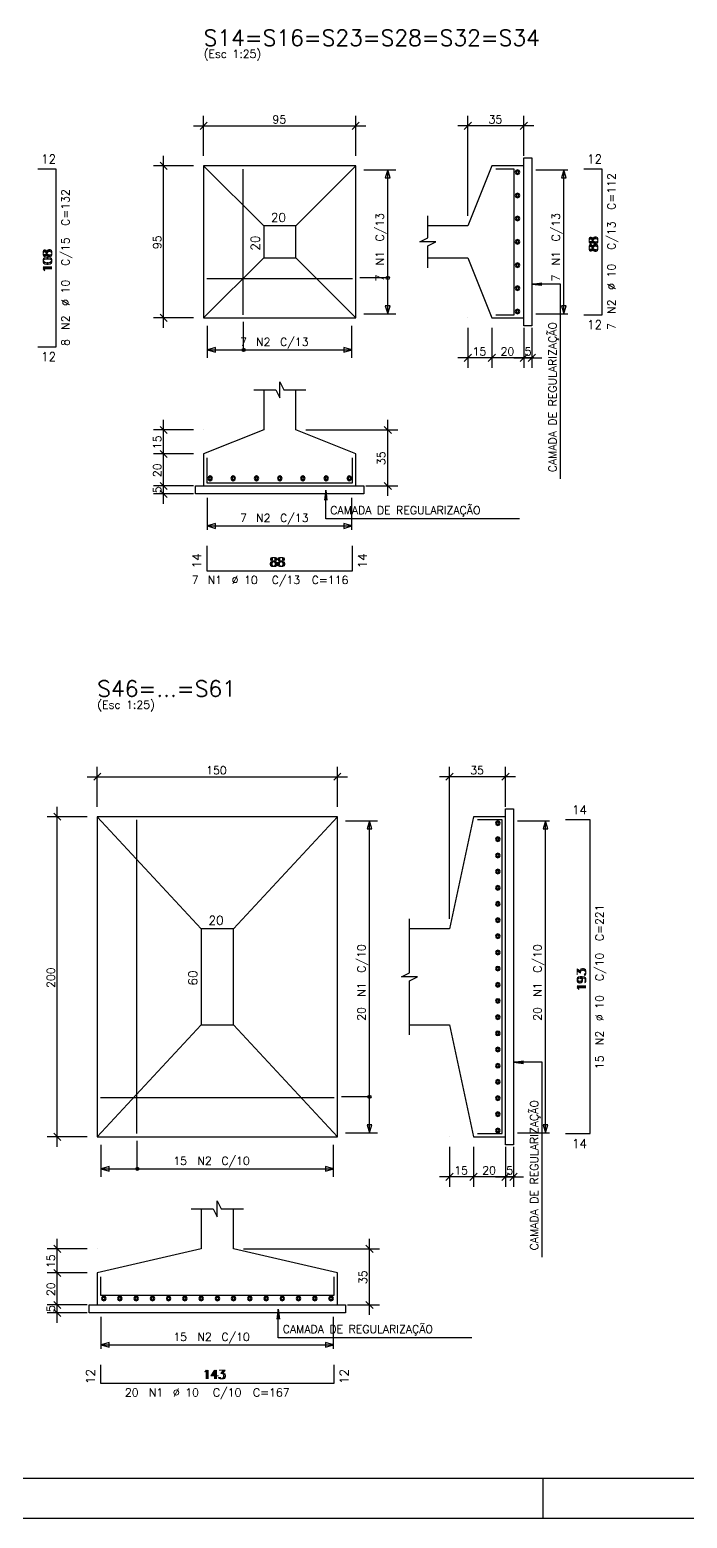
# Model space of a CAD drawing. Extents: x 797 to 1056, y -75 to 15.
# Drawn here: x 821.85 to 830.06, y -26.56 to -7.96 of the extents above; entities that cross this region are included whole.
import ezdxf

# ---------------------------------------------------------------- set-up
doc = ezdxf.new("R2010")
doc.units = 0
doc.header["$MEASUREMENT"] = 0
for name, color, linetype in [('06', 6, 'CONTINUOUS'), ('1', 2, 'CONTINUOUS'), ('2', 4, 'CONTINUOUS'), ('4', 1, 'CONTINUOUS'), ('5', 5, 'CONTINUOUS'), ('CERCADURA', 7, 'CONTINUOUS')]:
    doc.layers.add(name, color=color, linetype=linetype)
doc.styles.get("Standard").update_dxf_attribs({"font": 'ROMANS.SHX'})

msp = doc.modelspace()

# ---------------------------------------------------------------- linework, layer by layer
at = {"layer": '06'}
msp.add_line((797.81, -26.063), (855.51, -26.063), dxfattribs=at)
at = {"layer": '1', "linetype": 'Continuous'}
for points in [[(824.019, -11.564), (825.919, -11.564), (825.919, -9.664), (824.019, -9.664), (824.019, -11.564)], [(824.769, -10.414), (824.019, -9.664)], [(825.169, -10.414), (825.919, -9.664)], [(826.819, -10.814), (827.319, -10.814), (827.619, -11.564), (828.019, -11.564), (828.019, -9.664), (827.619, -9.664), (827.319, -10.414), (826.819, -10.414)], [(828.019, -11.664), (828.019, -9.564), (828.119, -9.564), (828.119, -11.664), (828.019, -11.664)], [(827.919, -9.723), (827.91, -9.744)], [(827.91, -9.744), (827.919, -9.764)], [(827.939, -9.714), (827.919, -9.723)], [(827.919, -9.764), (827.939, -9.773)], [(827.93, -9.728), (827.922, -9.748)], [(827.922, -9.739), (827.93, -9.759)], [(827.944, -9.726), (827.924, -9.735)], [(827.924, -9.753), (827.944, -9.761)], [(827.955, -9.735), (827.935, -9.726)], [(827.935, -9.761), (827.955, -9.753)], [(827.96, -9.723), (827.939, -9.714)], [(827.939, -9.773), (827.96, -9.764)], [(827.957, -9.748), (827.949, -9.728)], [(827.949, -9.759), (827.957, -9.739)], [(827.969, -9.744), (827.96, -9.723)], [(827.96, -9.764), (827.969, -9.744)], [(827.919, -10.013), (827.91, -10.034)], [(827.91, -10.034), (827.919, -10.054)], [(827.939, -10.004), (827.919, -10.013)], [(827.93, -10.018), (827.922, -10.038)], [(827.922, -10.029), (827.93, -10.049)], [(827.944, -10.016), (827.924, -10.025)], [(827.924, -10.043), (827.944, -10.051)], [(827.955, -10.025), (827.935, -10.016)], [(827.935, -10.051), (827.955, -10.043)], [(827.96, -10.013), (827.939, -10.004)], [(827.957, -10.038), (827.949, -10.018)], [(827.949, -10.049), (827.957, -10.029)], [(827.969, -10.034), (827.96, -10.013)], [(827.96, -10.054), (827.969, -10.034)], [(827.919, -10.054), (827.939, -10.063)], [(827.939, -10.063), (827.96, -10.054)], [(824.769, -10.814), (825.169, -10.814), (825.169, -10.414), (824.769, -10.414), (824.769, -10.814)], [(826.819, -10.939), (826.819, -10.664), (826.919, -10.614), (826.719, -10.614), (826.819, -10.564), (826.819, -10.289)], [(827.919, -10.303), (827.91, -10.324)], [(827.91, -10.324), (827.919, -10.344)], [(827.939, -10.294), (827.919, -10.303)], [(827.919, -10.344), (827.939, -10.353)], [(827.93, -10.308), (827.922, -10.328)], [(827.922, -10.319), (827.93, -10.339)], [(827.944, -10.306), (827.924, -10.315)], [(827.924, -10.333), (827.944, -10.341)], [(827.955, -10.315), (827.935, -10.306)], [(827.935, -10.341), (827.955, -10.333)], [(827.96, -10.303), (827.939, -10.294)], [(827.939, -10.353), (827.96, -10.344)], [(827.957, -10.328), (827.949, -10.308)], [(827.949, -10.339), (827.957, -10.319)], [(827.969, -10.324), (827.96, -10.303)], [(827.96, -10.344), (827.969, -10.324)], [(827.919, -10.593), (827.91, -10.614)], [(827.939, -10.584), (827.919, -10.593)], [(827.93, -10.598), (827.922, -10.618)], [(827.944, -10.596), (827.924, -10.605)], [(827.955, -10.605), (827.935, -10.596)], [(827.96, -10.593), (827.939, -10.584)], [(827.957, -10.618), (827.949, -10.598)], [(827.969, -10.614), (827.96, -10.593)], [(827.91, -10.614), (827.919, -10.634)], [(827.919, -10.634), (827.939, -10.643)], [(827.922, -10.609), (827.93, -10.629)], [(827.924, -10.623), (827.944, -10.631)], [(827.935, -10.631), (827.955, -10.623)], [(827.939, -10.643), (827.96, -10.634)], [(827.949, -10.629), (827.957, -10.609)], [(827.96, -10.634), (827.969, -10.614)], [(824.769, -10.814), (824.019, -11.564)], [(825.169, -10.814), (825.919, -11.564)], [(827.919, -10.883), (827.91, -10.904)], [(827.91, -10.904), (827.919, -10.924)], [(827.939, -10.874), (827.919, -10.883)], [(827.919, -10.924), (827.939, -10.933)], [(827.93, -10.888), (827.922, -10.908)], [(827.922, -10.899), (827.93, -10.919)], [(827.944, -10.886), (827.924, -10.895)], [(827.924, -10.913), (827.944, -10.921)], [(827.955, -10.895), (827.935, -10.886)], [(827.935, -10.921), (827.955, -10.913)], [(827.96, -10.883), (827.939, -10.874)], [(827.939, -10.933), (827.96, -10.924)], [(827.957, -10.908), (827.949, -10.888)], [(827.949, -10.919), (827.957, -10.899)], [(827.969, -10.904), (827.96, -10.883)], [(827.96, -10.924), (827.969, -10.904)], [(827.919, -11.173), (827.91, -11.194)], [(827.91, -11.194), (827.919, -11.214)], [(827.939, -11.164), (827.919, -11.173)], [(827.919, -11.214), (827.939, -11.223)], [(827.93, -11.178), (827.922, -11.198)], [(827.922, -11.189), (827.93, -11.209)], [(827.944, -11.176), (827.924, -11.185)], [(827.924, -11.203), (827.944, -11.211)], [(827.955, -11.185), (827.935, -11.176)], [(827.935, -11.211), (827.955, -11.203)], [(827.96, -11.173), (827.939, -11.164)], [(827.939, -11.223), (827.96, -11.214)], [(827.957, -11.198), (827.949, -11.178)], [(827.949, -11.209), (827.957, -11.189)], [(827.969, -11.194), (827.96, -11.173)], [(827.96, -11.214), (827.969, -11.194)], [(827.919, -11.463), (827.91, -11.484)], [(827.91, -11.484), (827.919, -11.504)], [(827.939, -11.454), (827.919, -11.463)], [(827.919, -11.504), (827.939, -11.513)], [(827.93, -11.468), (827.922, -11.488)], [(827.922, -11.479), (827.93, -11.499)], [(827.944, -11.466), (827.924, -11.475)], [(827.924, -11.493), (827.944, -11.501)], [(827.955, -11.475), (827.935, -11.466)], [(827.935, -11.501), (827.955, -11.493)], [(827.96, -11.463), (827.939, -11.454)], [(827.939, -11.513), (827.96, -11.504)], [(827.957, -11.488), (827.949, -11.468)], [(827.949, -11.499), (827.957, -11.479)], [(827.969, -11.484), (827.96, -11.463)], [(827.96, -11.504), (827.969, -11.484)], [(824.644, -12.464), (824.919, -12.464), (824.969, -12.564), (824.969, -12.364), (825.019, -12.464), (825.294, -12.464)], [(824.769, -12.464), (824.769, -12.964), (824.019, -13.264), (824.019, -13.664), (825.919, -13.664), (825.919, -13.264), (825.169, -12.964), (825.169, -12.464)], [(824.079, -13.548), (824.07, -13.569)], [(824.07, -13.569), (824.079, -13.589)], [(824.099, -13.539), (824.079, -13.548)], [(824.09, -13.553), (824.082, -13.573)], [(824.082, -13.564), (824.09, -13.584)], [(824.104, -13.551), (824.084, -13.56)], [(824.084, -13.578), (824.104, -13.586)], [(824.115, -13.56), (824.095, -13.551)], [(824.095, -13.586), (824.115, -13.578)], [(824.12, -13.548), (824.099, -13.539)], [(824.117, -13.573), (824.109, -13.553)], [(824.109, -13.584), (824.117, -13.564)], [(824.129, -13.569), (824.12, -13.548)], [(824.12, -13.589), (824.129, -13.569)], [(824.369, -13.548), (824.36, -13.569)], [(824.36, -13.569), (824.369, -13.589)], [(824.389, -13.539), (824.369, -13.548)], [(824.38, -13.553), (824.372, -13.573)], [(824.372, -13.564), (824.38, -13.584)], [(824.394, -13.551), (824.374, -13.56)], [(824.374, -13.578), (824.394, -13.586)], [(824.405, -13.56), (824.385, -13.551)], [(824.385, -13.586), (824.405, -13.578)], [(824.41, -13.548), (824.389, -13.539)], [(824.407, -13.573), (824.399, -13.553)], [(824.399, -13.584), (824.407, -13.564)], [(824.419, -13.569), (824.41, -13.548)], [(824.41, -13.589), (824.419, -13.569)], [(824.659, -13.548), (824.65, -13.569)], [(824.65, -13.569), (824.659, -13.589)], [(824.679, -13.539), (824.659, -13.548)], [(824.67, -13.553), (824.662, -13.573)], [(824.662, -13.564), (824.67, -13.584)], [(824.684, -13.551), (824.664, -13.56)], [(824.664, -13.578), (824.684, -13.586)], [(824.695, -13.56), (824.675, -13.551)], [(824.675, -13.586), (824.695, -13.578)], [(824.7, -13.548), (824.679, -13.539)], [(824.697, -13.573), (824.689, -13.553)], [(824.689, -13.584), (824.697, -13.564)], [(824.709, -13.569), (824.7, -13.548)], [(824.7, -13.589), (824.709, -13.569)], [(824.949, -13.548), (824.94, -13.569)], [(824.94, -13.569), (824.949, -13.589)], [(824.969, -13.539), (824.949, -13.548)], [(824.96, -13.553), (824.952, -13.573)], [(824.952, -13.564), (824.96, -13.584)], [(824.974, -13.551), (824.954, -13.56)], [(824.954, -13.578), (824.974, -13.586)], [(824.985, -13.56), (824.965, -13.551)], [(824.965, -13.586), (824.985, -13.578)], [(824.99, -13.548), (824.969, -13.539)], [(824.987, -13.573), (824.979, -13.553)], [(824.979, -13.584), (824.987, -13.564)], [(824.999, -13.569), (824.99, -13.548)], [(824.99, -13.589), (824.999, -13.569)], [(825.239, -13.548), (825.23, -13.569)], [(825.23, -13.569), (825.239, -13.589)], [(825.259, -13.539), (825.239, -13.548)], [(825.25, -13.553), (825.242, -13.573)], [(825.242, -13.564), (825.25, -13.584)], [(825.264, -13.551), (825.244, -13.56)], [(825.244, -13.578), (825.264, -13.586)], [(825.275, -13.56), (825.255, -13.551)], [(825.255, -13.586), (825.275, -13.578)], [(825.28, -13.548), (825.259, -13.539)], [(825.277, -13.573), (825.269, -13.553)], [(825.269, -13.584), (825.277, -13.564)], [(825.289, -13.569), (825.28, -13.548)], [(825.28, -13.589), (825.289, -13.569)], [(825.529, -13.548), (825.52, -13.569)], [(825.52, -13.569), (825.529, -13.589)], [(825.549, -13.539), (825.529, -13.548)], [(825.54, -13.553), (825.532, -13.573)], [(825.532, -13.564), (825.54, -13.584)], [(825.554, -13.551), (825.534, -13.56)], [(825.534, -13.578), (825.554, -13.586)], [(825.565, -13.56), (825.545, -13.551)], [(825.545, -13.586), (825.565, -13.578)], [(825.57, -13.548), (825.549, -13.539)], [(825.567, -13.573), (825.559, -13.553)], [(825.559, -13.584), (825.567, -13.564)], [(825.579, -13.569), (825.57, -13.548)], [(825.57, -13.589), (825.579, -13.569)], [(825.819, -13.548), (825.81, -13.569)], [(825.81, -13.569), (825.819, -13.589)], [(825.839, -13.539), (825.819, -13.548)], [(825.83, -13.553), (825.822, -13.573)], [(825.822, -13.564), (825.83, -13.584)], [(825.844, -13.551), (825.824, -13.56)], [(825.824, -13.578), (825.844, -13.586)], [(825.855, -13.56), (825.835, -13.551)], [(825.835, -13.586), (825.855, -13.578)], [(825.86, -13.548), (825.839, -13.539)], [(825.857, -13.573), (825.849, -13.553)], [(825.849, -13.584), (825.857, -13.564)], [(825.869, -13.569), (825.86, -13.548)], [(825.86, -13.589), (825.869, -13.569)], [(823.919, -13.664), (826.019, -13.664), (826.019, -13.764), (823.919, -13.764), (823.919, -13.664)], [(824.079, -13.589), (824.099, -13.598)], [(824.099, -13.598), (824.12, -13.589)], [(824.369, -13.589), (824.389, -13.598)], [(824.389, -13.598), (824.41, -13.589)], [(824.659, -13.589), (824.679, -13.598)], [(824.679, -13.598), (824.7, -13.589)], [(824.949, -13.589), (824.969, -13.598)], [(824.969, -13.598), (824.99, -13.589)], [(825.239, -13.589), (825.259, -13.598)], [(825.259, -13.598), (825.28, -13.589)], [(825.529, -13.589), (825.549, -13.598)], [(825.549, -13.598), (825.57, -13.589)], [(825.819, -13.589), (825.839, -13.598)], [(825.839, -13.598), (825.86, -13.589)], [(822.69, -21.797), (825.69, -21.797), (825.69, -17.797), (822.69, -17.797), (822.69, -21.797)], [(823.99, -19.197), (822.69, -17.797)], [(824.39, -19.197), (825.69, -17.797)], [(826.59, -20.397), (827.09, -20.397), (827.39, -21.797), (827.79, -21.797), (827.79, -17.797), (827.39, -17.797), (827.09, -19.197), (826.59, -19.197)], [(827.695, -17.848), (827.675, -17.856)], [(827.716, -17.856), (827.695, -17.848)], [(827.79, -21.897), (827.79, -17.697), (827.89, -17.697), (827.89, -21.897), (827.79, -21.897)], [(827.675, -17.856), (827.666, -17.877)], [(827.666, -17.877), (827.675, -17.897)], [(827.675, -17.897), (827.695, -17.906)], [(827.686, -17.861), (827.678, -17.882)], [(827.678, -17.872), (827.686, -17.893)], [(827.7, -17.859), (827.68, -17.868)], [(827.68, -17.886), (827.7, -17.894)], [(827.711, -17.868), (827.691, -17.859)], [(827.691, -17.894), (827.711, -17.886)], [(827.695, -17.906), (827.716, -17.897)], [(827.713, -17.882), (827.704, -17.861)], [(827.704, -17.893), (827.713, -17.872)], [(827.725, -17.877), (827.716, -17.856)], [(827.716, -17.897), (827.725, -17.877)], [(827.675, -18.058), (827.666, -18.079)], [(827.666, -18.079), (827.675, -18.099)], [(827.695, -18.05), (827.675, -18.058)], [(827.675, -18.099), (827.695, -18.108)], [(827.686, -18.063), (827.678, -18.084)], [(827.678, -18.074), (827.686, -18.095)], [(827.7, -18.061), (827.68, -18.07)], [(827.68, -18.088), (827.7, -18.096)], [(827.711, -18.07), (827.691, -18.061)], [(827.691, -18.096), (827.711, -18.088)], [(827.716, -18.058), (827.695, -18.05)], [(827.695, -18.108), (827.716, -18.099)], [(827.713, -18.084), (827.704, -18.063)], [(827.704, -18.095), (827.713, -18.074)], [(827.725, -18.079), (827.716, -18.058)], [(827.716, -18.099), (827.725, -18.079)], [(827.675, -18.26), (827.666, -18.281)], [(827.666, -18.281), (827.675, -18.302)], [(827.695, -18.252), (827.675, -18.26)], [(827.675, -18.302), (827.695, -18.31)], [(827.686, -18.265), (827.678, -18.286)], [(827.678, -18.276), (827.686, -18.297)], [(827.7, -18.263), (827.68, -18.272)], [(827.68, -18.29), (827.7, -18.299)], [(827.711, -18.272), (827.691, -18.263)], [(827.691, -18.299), (827.711, -18.29)], [(827.716, -18.26), (827.695, -18.252)], [(827.695, -18.31), (827.716, -18.302)], [(827.713, -18.286), (827.704, -18.265)], [(827.704, -18.297), (827.713, -18.276)], [(827.725, -18.281), (827.716, -18.26)], [(827.716, -18.302), (827.725, -18.281)], [(827.675, -18.462), (827.666, -18.483)], [(827.666, -18.483), (827.675, -18.504)], [(827.695, -18.454), (827.675, -18.462)], [(827.675, -18.504), (827.695, -18.512)], [(827.686, -18.467), (827.678, -18.488)], [(827.678, -18.478), (827.686, -18.499)], [(827.7, -18.465), (827.68, -18.474)], [(827.68, -18.492), (827.7, -18.501)], [(827.711, -18.474), (827.691, -18.465)], [(827.691, -18.501), (827.711, -18.492)], [(827.716, -18.462), (827.695, -18.454)], [(827.695, -18.512), (827.716, -18.504)], [(827.713, -18.488), (827.704, -18.467)], [(827.704, -18.499), (827.713, -18.478)], [(827.725, -18.483), (827.716, -18.462)], [(827.716, -18.504), (827.725, -18.483)], [(827.675, -18.665), (827.666, -18.685)], [(827.666, -18.685), (827.675, -18.706)], [(827.695, -18.656), (827.675, -18.665)], [(827.675, -18.706), (827.695, -18.714)], [(827.686, -18.669), (827.678, -18.69)], [(827.678, -18.68), (827.686, -18.701)], [(827.7, -18.668), (827.68, -18.676)], [(827.68, -18.694), (827.7, -18.703)], [(827.711, -18.676), (827.691, -18.668)], [(827.691, -18.703), (827.711, -18.694)], [(827.716, -18.665), (827.695, -18.656)], [(827.695, -18.714), (827.716, -18.706)], [(827.713, -18.69), (827.704, -18.669)], [(827.704, -18.701), (827.713, -18.68)], [(827.725, -18.685), (827.716, -18.665)], [(827.716, -18.706), (827.725, -18.685)], [(827.675, -18.867), (827.666, -18.887)], [(827.666, -18.887), (827.675, -18.908)], [(827.695, -18.858), (827.675, -18.867)], [(827.675, -18.908), (827.695, -18.916)], [(827.686, -18.871), (827.678, -18.892)], [(827.678, -18.882), (827.686, -18.903)], [(827.7, -18.87), (827.68, -18.878)], [(827.68, -18.896), (827.7, -18.905)], [(827.711, -18.878), (827.691, -18.87)], [(827.691, -18.905), (827.711, -18.896)], [(827.716, -18.867), (827.695, -18.858)], [(827.695, -18.916), (827.716, -18.908)], [(827.713, -18.892), (827.704, -18.871)], [(827.704, -18.903), (827.713, -18.882)], [(827.725, -18.887), (827.716, -18.867)], [(827.716, -18.908), (827.725, -18.887)], [(826.59, -20.522), (826.59, -19.847), (826.69, -19.797), (826.49, -19.797), (826.59, -19.747), (826.59, -19.072)], [(827.675, -19.069), (827.666, -19.089)], [(827.666, -19.089), (827.675, -19.11)], [(827.695, -19.06), (827.675, -19.069)], [(827.675, -19.11), (827.695, -19.119)], [(827.686, -19.074), (827.678, -19.094)], [(827.678, -19.085), (827.686, -19.105)], [(827.7, -19.072), (827.68, -19.08)], [(827.68, -19.098), (827.7, -19.107)], [(827.711, -19.08), (827.691, -19.072)], [(827.691, -19.107), (827.711, -19.098)], [(827.716, -19.069), (827.695, -19.06)], [(827.695, -19.119), (827.716, -19.11)], [(827.713, -19.094), (827.704, -19.074)], [(827.704, -19.105), (827.713, -19.085)], [(827.725, -19.089), (827.716, -19.069)], [(827.716, -19.11), (827.725, -19.089)], [(823.99, -20.397), (824.39, -20.397), (824.39, -19.197), (823.99, -19.197), (823.99, -20.397)], [(827.675, -19.271), (827.666, -19.291)], [(827.666, -19.291), (827.675, -19.312)], [(827.695, -19.262), (827.675, -19.271)], [(827.675, -19.312), (827.695, -19.321)], [(827.686, -19.276), (827.678, -19.296)], [(827.678, -19.287), (827.686, -19.307)], [(827.7, -19.274), (827.68, -19.282)], [(827.68, -19.301), (827.7, -19.309)], [(827.711, -19.282), (827.691, -19.274)], [(827.691, -19.309), (827.711, -19.301)], [(827.716, -19.271), (827.695, -19.262)], [(827.695, -19.321), (827.716, -19.312)], [(827.713, -19.296), (827.704, -19.276)], [(827.704, -19.307), (827.713, -19.287)], [(827.725, -19.291), (827.716, -19.271)], [(827.716, -19.312), (827.725, -19.291)], [(827.675, -19.473), (827.666, -19.494)], [(827.666, -19.494), (827.675, -19.514)], [(827.695, -19.464), (827.675, -19.473)], [(827.675, -19.514), (827.695, -19.523)], [(827.686, -19.478), (827.678, -19.498)], [(827.678, -19.489), (827.686, -19.509)], [(827.7, -19.476), (827.68, -19.484)], [(827.68, -19.503), (827.7, -19.511)], [(827.711, -19.484), (827.691, -19.476)], [(827.691, -19.511), (827.711, -19.503)], [(827.716, -19.473), (827.695, -19.464)], [(827.695, -19.523), (827.716, -19.514)], [(827.713, -19.498), (827.704, -19.478)], [(827.704, -19.509), (827.713, -19.489)], [(827.725, -19.494), (827.716, -19.473)], [(827.716, -19.514), (827.725, -19.494)], [(827.675, -19.675), (827.666, -19.696)], [(827.666, -19.696), (827.675, -19.716)], [(827.695, -19.667), (827.675, -19.675)], [(827.686, -19.68), (827.678, -19.7)], [(827.678, -19.691), (827.686, -19.712)], [(827.7, -19.678), (827.68, -19.687)], [(827.68, -19.705), (827.7, -19.713)], [(827.711, -19.687), (827.691, -19.678)], [(827.691, -19.713), (827.711, -19.705)], [(827.716, -19.675), (827.695, -19.667)], [(827.713, -19.7), (827.704, -19.68)], [(827.704, -19.712), (827.713, -19.691)], [(827.725, -19.696), (827.716, -19.675)], [(827.716, -19.716), (827.725, -19.696)], [(827.675, -19.877), (827.666, -19.898)], [(827.666, -19.898), (827.675, -19.918)], [(827.675, -19.716), (827.695, -19.725)], [(827.695, -19.869), (827.675, -19.877)], [(827.686, -19.882), (827.678, -19.903)], [(827.678, -19.893), (827.686, -19.914)], [(827.7, -19.88), (827.68, -19.889)], [(827.711, -19.889), (827.691, -19.88)], [(827.695, -19.725), (827.716, -19.716)], [(827.716, -19.877), (827.695, -19.869)], [(827.713, -19.903), (827.704, -19.882)], [(827.704, -19.914), (827.713, -19.893)], [(827.725, -19.898), (827.716, -19.877)], [(827.716, -19.918), (827.725, -19.898)], [(827.675, -20.079), (827.666, -20.1)], [(827.675, -19.918), (827.695, -19.927)], [(827.695, -20.071), (827.675, -20.079)], [(827.686, -20.084), (827.678, -20.105)], [(827.68, -19.907), (827.7, -19.915)], [(827.7, -20.082), (827.68, -20.091)], [(827.691, -19.915), (827.711, -19.907)], [(827.711, -20.091), (827.691, -20.082)], [(827.695, -19.927), (827.716, -19.918)], [(827.716, -20.079), (827.695, -20.071)], [(827.713, -20.105), (827.704, -20.084)], [(827.725, -20.1), (827.716, -20.079)], [(827.666, -20.1), (827.675, -20.12)], [(827.675, -20.12), (827.695, -20.129)], [(827.695, -20.273), (827.675, -20.281)], [(827.678, -20.095), (827.686, -20.116)], [(827.68, -20.109), (827.7, -20.117)], [(827.691, -20.117), (827.711, -20.109)], [(827.695, -20.129), (827.716, -20.12)], [(827.716, -20.281), (827.695, -20.273)], [(827.704, -20.116), (827.713, -20.095)], [(827.716, -20.12), (827.725, -20.1)], [(823.99, -20.397), (822.69, -21.797)], [(824.39, -20.397), (825.69, -21.797)], [(827.675, -20.281), (827.666, -20.302)], [(827.666, -20.302), (827.675, -20.323)], [(827.675, -20.323), (827.695, -20.331)], [(827.686, -20.286), (827.678, -20.307)], [(827.678, -20.297), (827.686, -20.318)], [(827.7, -20.284), (827.68, -20.293)], [(827.68, -20.311), (827.7, -20.32)], [(827.711, -20.293), (827.691, -20.284)], [(827.691, -20.32), (827.711, -20.311)], [(827.695, -20.331), (827.716, -20.323)], [(827.713, -20.307), (827.704, -20.286)], [(827.704, -20.318), (827.713, -20.297)], [(827.725, -20.302), (827.716, -20.281)], [(827.716, -20.323), (827.725, -20.302)], [(827.675, -20.483), (827.666, -20.504)], [(827.666, -20.504), (827.675, -20.525)], [(827.695, -20.475), (827.675, -20.483)], [(827.675, -20.525), (827.695, -20.533)], [(827.686, -20.488), (827.678, -20.509)], [(827.678, -20.499), (827.686, -20.52)], [(827.7, -20.486), (827.68, -20.495)], [(827.68, -20.513), (827.7, -20.522)], [(827.711, -20.495), (827.691, -20.486)], [(827.691, -20.522), (827.711, -20.513)], [(827.716, -20.483), (827.695, -20.475)], [(827.695, -20.533), (827.716, -20.525)], [(827.713, -20.509), (827.704, -20.488)], [(827.704, -20.52), (827.713, -20.499)], [(827.725, -20.504), (827.716, -20.483)], [(827.716, -20.525), (827.725, -20.504)], [(827.675, -20.686), (827.666, -20.706)], [(827.666, -20.706), (827.675, -20.727)], [(827.695, -20.677), (827.675, -20.686)], [(827.675, -20.727), (827.695, -20.735)], [(827.686, -20.69), (827.678, -20.711)], [(827.678, -20.701), (827.686, -20.722)], [(827.7, -20.689), (827.68, -20.697)], [(827.68, -20.715), (827.7, -20.724)], [(827.711, -20.697), (827.691, -20.689)], [(827.691, -20.724), (827.711, -20.715)], [(827.716, -20.686), (827.695, -20.677)], [(827.695, -20.735), (827.716, -20.727)], [(827.713, -20.711), (827.704, -20.69)], [(827.704, -20.722), (827.713, -20.701)], [(827.725, -20.706), (827.716, -20.686)], [(827.716, -20.727), (827.725, -20.706)], [(827.675, -20.888), (827.666, -20.908)], [(827.666, -20.908), (827.675, -20.929)], [(827.695, -20.879), (827.675, -20.888)], [(827.675, -20.929), (827.695, -20.937)], [(827.686, -20.892), (827.678, -20.913)], [(827.678, -20.904), (827.686, -20.924)], [(827.7, -20.891), (827.68, -20.899)], [(827.68, -20.917), (827.7, -20.926)], [(827.711, -20.899), (827.691, -20.891)], [(827.691, -20.926), (827.711, -20.917)], [(827.716, -20.888), (827.695, -20.879)], [(827.695, -20.937), (827.716, -20.929)], [(827.713, -20.913), (827.704, -20.892)], [(827.704, -20.924), (827.713, -20.904)], [(827.725, -20.908), (827.716, -20.888)], [(827.716, -20.929), (827.725, -20.908)], [(827.675, -21.09), (827.666, -21.11)], [(827.666, -21.11), (827.675, -21.131)], [(827.695, -21.081), (827.675, -21.09)], [(827.675, -21.131), (827.695, -21.14)], [(827.686, -21.095), (827.678, -21.115)], [(827.678, -21.106), (827.686, -21.126)], [(827.7, -21.093), (827.68, -21.101)], [(827.68, -21.119), (827.7, -21.128)], [(827.711, -21.101), (827.691, -21.093)], [(827.691, -21.128), (827.711, -21.119)], [(827.716, -21.09), (827.695, -21.081)], [(827.695, -21.14), (827.716, -21.131)], [(827.713, -21.115), (827.704, -21.095)], [(827.704, -21.126), (827.713, -21.106)], [(827.725, -21.11), (827.716, -21.09)], [(827.716, -21.131), (827.725, -21.11)], [(827.675, -21.292), (827.666, -21.313)], [(827.666, -21.313), (827.675, -21.333)], [(827.695, -21.283), (827.675, -21.292)], [(827.675, -21.333), (827.695, -21.342)], [(827.686, -21.297), (827.678, -21.317)], [(827.678, -21.308), (827.686, -21.328)], [(827.7, -21.295), (827.68, -21.303)], [(827.68, -21.322), (827.7, -21.33)], [(827.711, -21.303), (827.691, -21.295)], [(827.691, -21.33), (827.711, -21.322)], [(827.716, -21.292), (827.695, -21.283)], [(827.695, -21.342), (827.716, -21.333)], [(827.713, -21.317), (827.704, -21.297)], [(827.704, -21.328), (827.713, -21.308)], [(827.725, -21.313), (827.716, -21.292)], [(827.716, -21.333), (827.725, -21.313)], [(827.675, -21.494), (827.666, -21.515)], [(827.666, -21.515), (827.675, -21.535)], [(827.695, -21.485), (827.675, -21.494)], [(827.675, -21.535), (827.695, -21.544)], [(827.686, -21.499), (827.678, -21.519)], [(827.678, -21.51), (827.686, -21.53)], [(827.7, -21.497), (827.68, -21.506)], [(827.68, -21.524), (827.7, -21.532)], [(827.711, -21.506), (827.691, -21.497)], [(827.691, -21.532), (827.711, -21.524)], [(827.716, -21.494), (827.695, -21.485)], [(827.695, -21.544), (827.716, -21.535)], [(827.713, -21.519), (827.704, -21.499)], [(827.704, -21.53), (827.713, -21.51)], [(827.725, -21.515), (827.716, -21.494)], [(827.716, -21.535), (827.725, -21.515)], [(827.675, -21.696), (827.666, -21.717)], [(827.666, -21.717), (827.675, -21.737)], [(827.695, -21.688), (827.675, -21.696)], [(827.675, -21.737), (827.695, -21.746)], [(827.686, -21.701), (827.678, -21.722)], [(827.678, -21.712), (827.686, -21.733)], [(827.7, -21.699), (827.68, -21.708)], [(827.68, -21.726), (827.7, -21.734)], [(827.711, -21.708), (827.691, -21.699)], [(827.691, -21.734), (827.711, -21.726)], [(827.716, -21.696), (827.695, -21.688)], [(827.695, -21.746), (827.716, -21.737)], [(827.713, -21.722), (827.704, -21.701)], [(827.704, -21.733), (827.713, -21.712)], [(827.725, -21.717), (827.716, -21.696)], [(827.716, -21.737), (827.725, -21.717)], [(823.865, -22.697), (824.14, -22.697), (824.19, -22.797), (824.19, -22.597), (824.24, -22.697), (824.515, -22.697)], [(823.99, -22.697), (823.99, -23.197), (822.69, -23.497), (822.69, -23.897), (825.69, -23.897), (825.69, -23.497), (824.39, -23.197), (824.39, -22.697)], [(822.75, -23.796), (822.741, -23.817)], [(822.77, -23.788), (822.75, -23.796)], [(822.761, -23.801), (822.753, -23.822)], [(822.775, -23.799), (822.755, -23.808)], [(822.786, -23.808), (822.766, -23.799)], [(822.791, -23.796), (822.77, -23.788)], [(822.788, -23.822), (822.779, -23.801)], [(822.8, -23.817), (822.791, -23.796)], [(822.953, -23.796), (822.944, -23.817)], [(822.973, -23.788), (822.953, -23.796)], [(822.964, -23.801), (822.956, -23.822)], [(822.978, -23.799), (822.957, -23.808)], [(822.989, -23.808), (822.968, -23.799)], [(822.994, -23.796), (822.973, -23.788)], [(822.991, -23.822), (822.982, -23.801)], [(823.002, -23.817), (822.994, -23.796)], [(823.155, -23.796), (823.147, -23.817)], [(823.176, -23.788), (823.155, -23.796)], [(823.167, -23.801), (823.158, -23.822)], [(823.181, -23.799), (823.16, -23.808)], [(823.192, -23.808), (823.171, -23.799)], [(823.197, -23.796), (823.176, -23.788)], [(823.194, -23.822), (823.185, -23.801)], [(823.205, -23.817), (823.197, -23.796)], [(823.358, -23.796), (823.35, -23.817)], [(823.379, -23.788), (823.358, -23.796)], [(823.37, -23.801), (823.361, -23.822)], [(823.384, -23.799), (823.363, -23.808)], [(823.395, -23.808), (823.374, -23.799)], [(823.4, -23.796), (823.379, -23.788)], [(823.397, -23.822), (823.388, -23.801)], [(823.408, -23.817), (823.4, -23.796)], [(823.561, -23.796), (823.553, -23.817)], [(823.582, -23.788), (823.561, -23.796)], [(823.573, -23.801), (823.564, -23.822)], [(823.587, -23.799), (823.566, -23.808)], [(823.598, -23.808), (823.577, -23.799)], [(823.602, -23.796), (823.582, -23.788)], [(823.599, -23.822), (823.591, -23.801)], [(823.611, -23.817), (823.602, -23.796)], [(823.764, -23.796), (823.756, -23.817)], [(823.785, -23.788), (823.764, -23.796)], [(823.776, -23.801), (823.767, -23.822)], [(823.789, -23.799), (823.769, -23.808)], [(823.801, -23.808), (823.78, -23.799)], [(823.805, -23.796), (823.785, -23.788)], [(823.802, -23.822), (823.794, -23.801)], [(823.814, -23.817), (823.805, -23.796)], [(823.967, -23.796), (823.958, -23.817)], [(823.988, -23.788), (823.967, -23.796)], [(823.978, -23.801), (823.97, -23.822)], [(823.992, -23.799), (823.972, -23.808)], [(824.003, -23.808), (823.983, -23.799)], [(824.008, -23.796), (823.988, -23.788)], [(824.005, -23.822), (823.997, -23.801)], [(824.017, -23.817), (824.008, -23.796)], [(824.17, -23.796), (824.161, -23.817)], [(824.19, -23.788), (824.17, -23.796)], [(824.181, -23.801), (824.173, -23.822)], [(824.195, -23.799), (824.175, -23.808)], [(824.206, -23.808), (824.186, -23.799)], [(824.211, -23.796), (824.19, -23.788)], [(824.208, -23.822), (824.199, -23.801)], [(824.22, -23.817), (824.211, -23.796)], [(824.373, -23.796), (824.364, -23.817)], [(824.393, -23.788), (824.373, -23.796)], [(824.384, -23.801), (824.376, -23.822)], [(824.398, -23.799), (824.377, -23.808)], [(824.409, -23.808), (824.388, -23.799)], [(824.414, -23.796), (824.393, -23.788)], [(824.411, -23.822), (824.402, -23.801)], [(824.422, -23.817), (824.414, -23.796)], [(824.575, -23.796), (824.567, -23.817)], [(824.596, -23.788), (824.575, -23.796)], [(824.587, -23.801), (824.578, -23.822)], [(824.601, -23.799), (824.58, -23.808)], [(824.612, -23.808), (824.591, -23.799)], [(824.617, -23.796), (824.596, -23.788)], [(824.614, -23.822), (824.605, -23.801)], [(824.625, -23.817), (824.617, -23.796)], [(824.778, -23.796), (824.77, -23.817)], [(824.799, -23.788), (824.778, -23.796)], [(824.79, -23.801), (824.781, -23.822)], [(824.804, -23.799), (824.783, -23.808)], [(824.815, -23.808), (824.794, -23.799)], [(824.82, -23.796), (824.799, -23.788)], [(824.817, -23.822), (824.808, -23.801)], [(824.828, -23.817), (824.82, -23.796)], [(824.981, -23.796), (824.973, -23.817)], [(825.002, -23.788), (824.981, -23.796)], [(824.993, -23.801), (824.984, -23.822)], [(825.007, -23.799), (824.986, -23.808)], [(825.018, -23.808), (824.997, -23.799)], [(825.022, -23.796), (825.002, -23.788)], [(825.019, -23.822), (825.011, -23.801)], [(825.031, -23.817), (825.022, -23.796)], [(825.184, -23.796), (825.176, -23.817)], [(825.205, -23.788), (825.184, -23.796)], [(825.196, -23.801), (825.187, -23.822)], [(825.209, -23.799), (825.189, -23.808)], [(825.221, -23.808), (825.2, -23.799)], [(825.225, -23.796), (825.205, -23.788)], [(825.222, -23.822), (825.214, -23.801)], [(825.234, -23.817), (825.225, -23.796)], [(825.387, -23.796), (825.378, -23.817)], [(825.408, -23.788), (825.387, -23.796)], [(825.398, -23.801), (825.39, -23.822)], [(825.412, -23.799), (825.392, -23.808)], [(825.423, -23.808), (825.403, -23.799)], [(825.428, -23.796), (825.408, -23.788)], [(825.425, -23.822), (825.417, -23.801)], [(825.437, -23.817), (825.428, -23.796)], [(825.59, -23.796), (825.581, -23.817)], [(825.61, -23.788), (825.59, -23.796)], [(825.601, -23.801), (825.593, -23.822)], [(825.615, -23.799), (825.595, -23.808)], [(825.626, -23.808), (825.606, -23.799)], [(825.631, -23.796), (825.61, -23.788)], [(825.628, -23.822), (825.619, -23.801)], [(825.64, -23.817), (825.631, -23.796)], [(822.59, -23.897), (825.79, -23.897), (825.79, -23.997), (822.59, -23.997), (822.59, -23.897)], [(822.741, -23.817), (822.75, -23.837)], [(822.75, -23.837), (822.77, -23.846)], [(822.753, -23.812), (822.761, -23.833)], [(822.755, -23.826), (822.775, -23.834)], [(822.766, -23.834), (822.786, -23.826)], [(822.77, -23.846), (822.791, -23.837)], [(822.779, -23.833), (822.788, -23.812)], [(822.791, -23.837), (822.8, -23.817)], [(822.944, -23.817), (822.953, -23.837)], [(822.953, -23.837), (822.973, -23.846)], [(822.956, -23.812), (822.964, -23.833)], [(822.957, -23.826), (822.978, -23.834)], [(822.968, -23.834), (822.989, -23.826)], [(822.973, -23.846), (822.994, -23.837)], [(822.982, -23.833), (822.991, -23.812)], [(822.994, -23.837), (823.002, -23.817)], [(823.147, -23.817), (823.155, -23.837)], [(823.155, -23.837), (823.176, -23.846)], [(823.158, -23.812), (823.167, -23.833)], [(823.16, -23.826), (823.181, -23.834)], [(823.171, -23.834), (823.192, -23.826)], [(823.176, -23.846), (823.197, -23.837)], [(823.185, -23.833), (823.194, -23.812)], [(823.197, -23.837), (823.205, -23.817)], [(823.35, -23.817), (823.358, -23.837)], [(823.358, -23.837), (823.379, -23.846)], [(823.361, -23.812), (823.37, -23.833)], [(823.363, -23.826), (823.384, -23.834)], [(823.374, -23.834), (823.395, -23.826)], [(823.379, -23.846), (823.4, -23.837)], [(823.388, -23.833), (823.397, -23.812)], [(823.4, -23.837), (823.408, -23.817)], [(823.553, -23.817), (823.561, -23.837)], [(823.561, -23.837), (823.582, -23.846)], [(823.564, -23.812), (823.573, -23.833)], [(823.566, -23.826), (823.587, -23.834)], [(823.577, -23.834), (823.598, -23.826)], [(823.582, -23.846), (823.602, -23.837)], [(823.591, -23.833), (823.599, -23.812)], [(823.602, -23.837), (823.611, -23.817)], [(823.756, -23.817), (823.764, -23.837)], [(823.764, -23.837), (823.785, -23.846)], [(823.767, -23.812), (823.776, -23.833)], [(823.769, -23.826), (823.789, -23.834)], [(823.78, -23.834), (823.801, -23.826)], [(823.785, -23.846), (823.805, -23.837)], [(823.794, -23.833), (823.802, -23.812)], [(823.805, -23.837), (823.814, -23.817)], [(823.958, -23.817), (823.967, -23.837)], [(823.967, -23.837), (823.988, -23.846)], [(823.97, -23.812), (823.978, -23.833)], [(823.972, -23.826), (823.992, -23.834)], [(823.983, -23.834), (824.003, -23.826)], [(823.988, -23.846), (824.008, -23.837)], [(823.997, -23.833), (824.005, -23.812)], [(824.008, -23.837), (824.017, -23.817)], [(824.161, -23.817), (824.17, -23.837)], [(824.17, -23.837), (824.19, -23.846)], [(824.173, -23.812), (824.181, -23.833)], [(824.175, -23.826), (824.195, -23.834)], [(824.186, -23.834), (824.206, -23.826)], [(824.19, -23.846), (824.211, -23.837)], [(824.199, -23.833), (824.208, -23.812)], [(824.211, -23.837), (824.22, -23.817)], [(824.364, -23.817), (824.373, -23.837)], [(824.373, -23.837), (824.393, -23.846)], [(824.376, -23.812), (824.384, -23.833)], [(824.377, -23.826), (824.398, -23.834)], [(824.388, -23.834), (824.409, -23.826)], [(824.393, -23.846), (824.414, -23.837)], [(824.402, -23.833), (824.411, -23.812)], [(824.414, -23.837), (824.422, -23.817)], [(824.567, -23.817), (824.575, -23.837)], [(824.575, -23.837), (824.596, -23.846)], [(824.578, -23.812), (824.587, -23.833)], [(824.58, -23.826), (824.601, -23.834)], [(824.591, -23.834), (824.612, -23.826)], [(824.596, -23.846), (824.617, -23.837)], [(824.605, -23.833), (824.614, -23.812)], [(824.617, -23.837), (824.625, -23.817)], [(824.77, -23.817), (824.778, -23.837)], [(824.778, -23.837), (824.799, -23.846)], [(824.781, -23.812), (824.79, -23.833)], [(824.783, -23.826), (824.804, -23.834)], [(824.794, -23.834), (824.815, -23.826)], [(824.799, -23.846), (824.82, -23.837)], [(824.808, -23.833), (824.817, -23.812)], [(824.82, -23.837), (824.828, -23.817)], [(824.973, -23.817), (824.981, -23.837)], [(824.981, -23.837), (825.002, -23.846)], [(824.984, -23.812), (824.993, -23.833)], [(824.986, -23.826), (825.007, -23.834)], [(824.997, -23.834), (825.018, -23.826)], [(825.002, -23.846), (825.022, -23.837)], [(825.011, -23.833), (825.019, -23.812)], [(825.022, -23.837), (825.031, -23.817)], [(825.176, -23.817), (825.184, -23.837)], [(825.184, -23.837), (825.205, -23.846)], [(825.187, -23.812), (825.196, -23.833)], [(825.189, -23.826), (825.209, -23.834)], [(825.2, -23.834), (825.221, -23.826)], [(825.205, -23.846), (825.225, -23.837)], [(825.214, -23.833), (825.222, -23.812)], [(825.225, -23.837), (825.234, -23.817)], [(825.378, -23.817), (825.387, -23.837)], [(825.387, -23.837), (825.408, -23.846)], [(825.39, -23.812), (825.398, -23.833)], [(825.392, -23.826), (825.412, -23.834)], [(825.403, -23.834), (825.423, -23.826)], [(825.408, -23.846), (825.428, -23.837)], [(825.417, -23.833), (825.425, -23.812)], [(825.428, -23.837), (825.437, -23.817)], [(825.581, -23.817), (825.59, -23.837)], [(825.59, -23.837), (825.61, -23.846)], [(825.593, -23.812), (825.601, -23.833)], [(825.595, -23.826), (825.615, -23.834)], [(825.606, -23.834), (825.626, -23.826)], [(825.61, -23.846), (825.631, -23.837)], [(825.619, -23.833), (825.628, -23.812)], [(825.631, -23.837), (825.64, -23.817)]]:
    msp.add_lwpolyline(points, dxfattribs=at)
at = {"layer": '2', "linetype": 'Continuous'}
for p, q in [((824.019, -9.539), (824.019, -9.039)), ((825.919, -9.539), (825.919, -9.039)), ((827.319, -10.289), (827.319, -9.039)), ((828.019, -9.539), (828.019, -9.039)), ((823.894, -9.164), (826.044, -9.164)), ((823.975, -9.208), (824.064, -9.119)), ((825.875, -9.208), (825.964, -9.119)), ((828.144, -9.164), (827.194, -9.164)), ((827.364, -9.119), (827.275, -9.208)), ((828.064, -9.119), (827.975, -9.208)), ((823.894, -9.664), (823.394, -9.664)), ((823.564, -9.708), (823.475, -9.619)), ((823.519, -11.689), (823.519, -9.539)), ((824.019, -9.664), (824.019, -9.664)), ((824.019, -9.664), (824.019, -9.664)), ((825.919, -9.664), (825.919, -9.664)), ((828.019, -9.664), (828.019, -9.664)), ((827.319, -10.414), (827.319, -10.414)), ((823.564, -11.608), (823.475, -11.519)), ((823.894, -11.564), (823.394, -11.564)), ((824.019, -11.564), (824.019, -11.564)), ((827.319, -11.564), (827.319, -11.564)), ((827.319, -11.689), (827.319, -12.189)), ((827.619, -11.564), (827.619, -11.564)), ((827.619, -11.564), (827.619, -11.564)), ((827.619, -11.689), (827.619, -12.189)), ((827.619, -11.689), (827.619, -12.189)), ((828.019, -11.564), (828.019, -11.564)), ((828.019, -11.564), (828.019, -11.564)), ((828.019, -11.689), (828.019, -12.189)), ((828.019, -11.689), (828.019, -12.189)), ((828.119, -11.564), (828.119, -11.564)), ((828.119, -11.689), (828.119, -12.189)), ((827.744, -12.064), (827.194, -12.064)), ((827.364, -12.019), (827.275, -12.108)), ((828.144, -12.064), (827.494, -12.064)), ((827.664, -12.019), (827.575, -12.108)), ((827.664, -12.019), (827.575, -12.108)), ((827.894, -12.064), (828.244, -12.064)), ((828.064, -12.019), (827.975, -12.108)), ((827.975, -12.108), (828.064, -12.019)), ((828.075, -12.108), (828.164, -12.019)), ((823.894, -12.964), (823.394, -12.964)), ((823.564, -13.008), (823.475, -12.919)), ((823.519, -13.389), (823.519, -12.839)), ((824.019, -12.964), (824.019, -12.964)), ((825.169, -12.964), (825.169, -12.964)), ((825.294, -12.964), (826.444, -12.964)), ((826.364, -13.008), (826.275, -12.919)), ((826.319, -13.789), (826.319, -12.839)), ((823.519, -13.789), (823.519, -13.139)), ((823.894, -13.264), (823.394, -13.264)), ((823.894, -13.264), (823.394, -13.264)), ((823.564, -13.308), (823.475, -13.219)), ((823.564, -13.308), (823.475, -13.219)), ((824.019, -13.264), (824.019, -13.264)), ((824.019, -13.264), (824.019, -13.264)), ((823.519, -13.889), (823.519, -13.539)), ((823.894, -13.664), (823.394, -13.664)), ((823.894, -13.664), (823.394, -13.664)), ((823.894, -13.764), (823.394, -13.764)), ((823.564, -13.708), (823.475, -13.619)), ((823.564, -13.708), (823.475, -13.619)), ((823.564, -13.808), (823.475, -13.719)), ((824.019, -13.664), (824.019, -13.664)), ((824.019, -13.664), (824.019, -13.664)), ((824.019, -13.764), (824.019, -13.764)), ((825.919, -13.664), (825.919, -13.664)), ((826.044, -13.664), (826.444, -13.664)), ((826.364, -13.708), (826.275, -13.619)), ((822.565, -17.297), (825.815, -17.297)), ((822.646, -17.341), (822.735, -17.253)), ((822.69, -17.672), (822.69, -17.172)), ((825.646, -17.341), (825.735, -17.253)), ((825.69, -17.672), (825.69, -17.172)), ((827.915, -17.297), (826.965, -17.297)), ((827.135, -17.253), (827.046, -17.341)), ((827.09, -19.072), (827.09, -17.172)), ((827.835, -17.253), (827.746, -17.341)), ((827.79, -17.672), (827.79, -17.172)), ((822.565, -17.797), (822.065, -17.797)), ((822.235, -17.841), (822.146, -17.753)), ((822.19, -21.922), (822.19, -17.672)), ((822.69, -17.797), (822.69, -17.797)), ((822.69, -17.797), (822.69, -17.797)), ((825.69, -17.797), (825.69, -17.797)), ((827.79, -17.797), (827.79, -17.797)), ((827.09, -19.197), (827.09, -19.197)), ((822.235, -21.841), (822.146, -21.753)), ((822.565, -21.797), (822.065, -21.797)), ((822.69, -21.797), (822.69, -21.797)), ((827.09, -21.797), (827.09, -21.797)), ((827.09, -21.922), (827.09, -22.422)), ((827.39, -21.797), (827.39, -21.797)), ((827.39, -21.797), (827.39, -21.797)), ((827.39, -21.922), (827.39, -22.422)), ((827.39, -21.922), (827.39, -22.422)), ((827.79, -21.797), (827.79, -21.797)), ((827.79, -21.797), (827.79, -21.797)), ((827.79, -21.922), (827.79, -22.422)), ((827.79, -21.922), (827.79, -22.422)), ((827.89, -21.797), (827.89, -21.797)), ((827.89, -21.922), (827.89, -22.422)), ((827.515, -22.297), (826.965, -22.297)), ((827.135, -22.253), (827.046, -22.341)), ((827.915, -22.297), (827.265, -22.297)), ((827.435, -22.253), (827.346, -22.341)), ((827.435, -22.253), (827.346, -22.341)), ((827.665, -22.297), (828.015, -22.297)), ((827.835, -22.253), (827.746, -22.341)), ((827.746, -22.341), (827.835, -22.253)), ((827.846, -22.341), (827.935, -22.253)), ((822.565, -23.197), (822.065, -23.197)), ((822.235, -23.241), (822.146, -23.153)), ((822.19, -23.622), (822.19, -23.072)), ((822.69, -23.197), (822.69, -23.197)), ((824.39, -23.197), (824.39, -23.197)), ((824.515, -23.197), (826.215, -23.197)), ((826.135, -23.241), (826.046, -23.153)), ((826.09, -24.022), (826.09, -23.072)), ((822.19, -24.022), (822.19, -23.372)), ((822.565, -23.497), (822.065, -23.497)), ((822.565, -23.497), (822.065, -23.497)), ((822.235, -23.541), (822.146, -23.453)), ((822.235, -23.541), (822.146, -23.453)), ((822.69, -23.497), (822.69, -23.497)), ((822.69, -23.497), (822.69, -23.497)), ((822.19, -24.122), (822.19, -23.772)), ((822.565, -23.897), (822.065, -23.897)), ((822.565, -23.897), (822.065, -23.897)), ((822.235, -23.941), (822.146, -23.853)), ((822.235, -23.941), (822.146, -23.853)), ((822.235, -24.041), (822.146, -23.953)), ((822.69, -23.897), (822.69, -23.897)), ((822.69, -23.897), (822.69, -23.897)), ((825.69, -23.897), (825.69, -23.897)), ((825.815, -23.897), (826.215, -23.897)), ((826.135, -23.941), (826.046, -23.853)), ((822.565, -23.997), (822.065, -23.997)), ((822.69, -23.997), (822.69, -23.997))]:
    msp.add_line(p, q, dxfattribs=at)
for points in [[(826.019, -9.714), (826.419, -9.714)], [(826.319, -9.714), (826.289, -9.814), (826.349, -9.814), (826.319, -9.714)], [(826.319, -11.514), (826.319, -9.714)], [(828.169, -9.714), (828.569, -9.714)], [(828.519, -9.714), (828.489, -9.814), (828.549, -9.814), (828.519, -9.714)], [(828.519, -11.514), (828.519, -9.714)], [(826.319, -11.064), (825.969, -11.064)], [(828.477, -13.576), (828.477, -11.141), (828.119, -11.141), (828.243, -11.157), (828.119, -11.141), (828.243, -11.125)], [(826.019, -11.514), (826.419, -11.514)], [(826.319, -11.514), (826.349, -11.414), (826.289, -11.414), (826.319, -11.514)], [(828.169, -11.514), (828.569, -11.514)], [(828.519, -11.514), (828.549, -11.414), (828.489, -11.414), (828.519, -11.514)], [(824.069, -12.064), (824.069, -11.664)], [(824.519, -11.964), (824.519, -11.614)], [(825.869, -12.064), (825.869, -11.664)], [(824.069, -11.964), (824.169, -11.994), (824.169, -11.934), (824.069, -11.964)], [(824.069, -11.964), (825.869, -11.964)], [(825.869, -11.964), (825.769, -11.934), (825.769, -11.994), (825.869, -11.964)], [(827.964, -14.076), (825.544, -14.076), (825.544, -13.718), (825.56, -13.842), (825.544, -13.718), (825.528, -13.842)], [(824.069, -14.214), (824.069, -13.814)], [(825.869, -14.214), (825.869, -13.814)], [(824.069, -14.164), (824.169, -14.194), (824.169, -14.134), (824.069, -14.164)], [(825.869, -14.164), (825.769, -14.134), (825.769, -14.194), (825.869, -14.164)], [(824.069, -14.164), (825.869, -14.164)], [(825.79, -17.847), (826.19, -17.847)], [(826.09, -17.847), (826.06, -17.947), (826.12, -17.947), (826.09, -17.847)], [(826.09, -21.747), (826.09, -17.847)], [(827.94, -17.847), (828.34, -17.847)], [(828.29, -17.847), (828.26, -17.947), (828.32, -17.947), (828.29, -17.847)], [(828.29, -21.747), (828.29, -17.847)], [(828.248, -23.299), (828.248, -20.864), (827.89, -20.864), (828.014, -20.88), (827.89, -20.864), (828.014, -20.847)], [(826.09, -21.297), (825.74, -21.297)], [(825.79, -21.747), (826.19, -21.747)], [(826.09, -21.747), (826.12, -21.647), (826.06, -21.647), (826.09, -21.747)], [(827.94, -21.747), (828.34, -21.747)], [(828.29, -21.747), (828.32, -21.647), (828.26, -21.647), (828.29, -21.747)], [(822.74, -22.297), (822.74, -21.897)], [(823.19, -22.197), (823.19, -21.847)], [(825.64, -22.297), (825.64, -21.897)], [(822.74, -22.197), (822.84, -22.227), (822.84, -22.167), (822.74, -22.197)], [(822.74, -22.197), (825.64, -22.197)], [(825.64, -22.197), (825.54, -22.167), (825.54, -22.227), (825.64, -22.197)], [(827.37, -24.309), (824.95, -24.309), (824.95, -23.951), (824.966, -24.075), (824.95, -23.951), (824.934, -24.075)], [(822.74, -24.447), (822.74, -24.047)], [(825.64, -24.447), (825.64, -24.047)], [(822.74, -24.397), (822.84, -24.427), (822.84, -24.367), (822.74, -24.397)], [(822.74, -24.397), (825.64, -24.397)], [(825.64, -24.397), (825.54, -24.367), (825.54, -24.427), (825.64, -24.397)]]:
    msp.add_lwpolyline(points, dxfattribs=at)
for centre in [(826.319, -11.064), (824.519, -11.964), (826.09, -21.297), (823.19, -22.197)]:
    msp.add_circle(centre, 0.02, dxfattribs=at)
at = {"layer": '4', "linetype": 'Continuous'}
for points in [[(821.947, -11.924), (822.177, -11.924), (822.177, -9.704), (821.947, -9.704)], [(824.512, -11.524), (824.512, -9.704)], [(827.669, -11.524), (827.899, -11.524), (827.899, -9.704), (827.669, -9.704)], [(828.769, -11.524), (828.999, -11.524), (828.999, -9.704), (828.769, -9.704)], [(824.059, -11.071), (825.879, -11.071)], [(824.059, -13.314), (824.059, -13.624), (825.879, -13.624), (825.879, -13.314)], [(824.059, -14.414), (824.059, -14.724), (825.879, -14.724), (825.879, -14.414)], [(823.183, -21.757), (823.183, -17.837)], [(827.44, -21.757), (827.75, -21.757), (827.75, -17.837), (827.44, -17.837)], [(828.54, -21.757), (828.85, -21.757), (828.85, -17.837), (828.54, -17.837)], [(822.73, -21.304), (825.65, -21.304)], [(822.73, -23.547), (822.73, -23.777), (825.65, -23.777), (825.65, -23.547)], [(822.73, -24.647), (822.73, -24.877), (825.65, -24.877), (825.65, -24.647)]]:
    msp.add_lwpolyline(points, dxfattribs=at)
at = {"layer": 'CERCADURA'}
for p, q in [((828.26, -26.563), (828.26, -26.063)), ((796.56, -26.563), (856.01, -26.563))]:
    msp.add_line(p, q, dxfattribs=at)

# ---------------------------------------------------------------- texts
at = {"layer": '1', "linetype": 'Continuous'}
for s, height, p in [('6', 0.0002, (824.019, -8.194)), ('(Esc 1:25)', 0.1, (824.019, -8.314)), ('12', 0.11, (821.987, -9.634)), ('12', 0.11, (828.809, -9.634)), ('12', 0.11, (828.809, -11.704)), ('12', 0.11, (821.987, -12.104)), ('CAMADA DE REGULARIZAÇÃO', 0.1, (825.601, -14.017)), ('88', 0.11, (824.834, -14.669)), ('88', 0.11, (824.847, -14.669)), ('88', 0.11, (824.859, -14.669)), ('7', 0.1, (823.869, -14.889)), ('N1', 0.1, (824.069, -14.889)), ('%%c 10', 0.1, (824.369, -14.889)), ('C/13', 0.1, (824.869, -14.889)), ('C=116', 0.1, (825.369, -14.889)), ('16', 0.0002, (822.69, -16.327)), ('(Esc 1:25)', 0.1, (822.69, -16.447)), ('14', 0.11, (828.62, -17.767)), ('14', 0.11, (828.62, -21.937)), ('CAMADA DE REGULARIZAÇÃO', 0.1, (825.007, -24.25)), ('143', 0.11, (824, -24.822)), ('143', 0.11, (824.013, -24.822)), ('143', 0.11, (824.025, -24.822)), ('C/10', 0.1, (824.135, -25.042)), ('20', 0.1, (823.035, -25.042)), ('N1', 0.1, (823.335, -25.042)), ('%%c 10', 0.1, (823.635, -25.042)), ('C=167', 0.1, (824.635, -25.042))]:
    msp.add_text(s, height=height, dxfattribs=at).set_placement(p)
for s, height, p in [('C=112', 0.1, (829.164, -10.214)), ('C=132', 0.1, (822.342, -10.414)), ('C/13', 0.1, (829.164, -10.714)), ('C/15', 0.1, (822.342, -10.914)), ('88', 0.11, (828.944, -10.724)), ('88', 0.11, (828.944, -10.736)), ('88', 0.11, (828.944, -10.749)), ('108', 0.11, (822.122, -10.979)), ('108', 0.11, (822.122, -10.991)), ('108', 0.11, (822.122, -11.004)), ('%%c 10', 0.1, (829.164, -11.214)), ('%%c 10', 0.1, (822.342, -11.414)), ('N2', 0.1, (829.164, -11.514)), ('N2', 0.1, (822.342, -11.714)), ('CAMADA DE REGULARIZAÇÃO', 0.1, (828.428, -13.493)), ('7', 0.1, (829.164, -11.714)), ('8', 0.1, (822.342, -11.914)), ('14', 0.11, (823.989, -14.694)), ('14', 0.11, (826.059, -14.694)), ('C=221', 0.1, (829.015, -19.352)), ('C/10', 0.1, (829.015, -19.852)), ('193', 0.11, (828.795, -19.962)), ('193', 0.11, (828.795, -19.974)), ('193', 0.11, (828.795, -19.987)), ('%%c 10', 0.1, (829.015, -20.352)), ('N2', 0.1, (829.015, -20.652)), ('15', 0.1, (829.015, -20.952)), ('CAMADA DE REGULARIZAÇÃO', 0.1, (828.199, -23.216)), ('12', 0.11, (822.66, -24.887)), ('12', 0.11, (825.83, -24.887))]:
    msp.add_text(s, height=height, rotation=90, dxfattribs=at).set_placement(p)
at = {"layer": '2', "linetype": 'Continuous'}
for s, height, p in [('95', 0.1, (824.879, -9.134)), ('35', 0.1, (827.579, -9.134)), ('20', 0.11, (824.859, -10.364)), ('7', 0.1, (824.474, -11.914)), ('N2', 0.1, (824.674, -11.914)), ('C/13', 0.1, (824.974, -11.914)), ('15', 0.1, (827.379, -12.034)), ('20', 0.1, (827.729, -12.034)), ('5', 0.1, (828.029, -12.034)), ('7', 0.1, (824.474, -14.114)), ('N2', 0.1, (824.674, -14.114)), ('C/13', 0.1, (824.974, -14.114)), ('150', 0.1, (824.05, -17.267)), ('35', 0.1, (827.35, -17.267)), ('20', 0.11, (824.08, -19.147)), ('15', 0.1, (823.64, -22.147)), ('N2', 0.1, (823.94, -22.147)), ('C/10', 0.1, (824.24, -22.147)), ('15', 0.1, (827.15, -22.267)), ('20', 0.1, (827.5, -22.267)), ('5', 0.1, (827.8, -22.267)), ('15', 0.1, (823.64, -24.347)), ('N2', 0.1, (823.94, -24.347)), ('C/10', 0.1, (824.24, -24.347))]:
    msp.add_text(s, height=height, dxfattribs=at).set_placement(p)
for s, height, p in [('C/13', 0.1, (826.269, -10.609)), ('C/13', 0.1, (828.469, -10.609)), ('95', 0.1, (823.489, -10.704)), ('20', 0.11, (824.719, -10.724)), ('N1', 0.1, (826.269, -10.909)), ('N1', 0.1, (828.469, -10.909)), ('7', 0.1, (826.269, -11.109)), ('7', 0.1, (828.469, -11.109)), ('15', 0.1, (823.489, -13.204)), ('35', 0.1, (826.289, -13.404)), ('20', 0.1, (823.489, -13.554)), ('5', 0.1, (823.489, -13.754)), ('C/10', 0.1, (826.04, -19.747)), ('C/10', 0.1, (828.24, -19.747)), ('200', 0.1, (822.16, -19.937)), ('60', 0.11, (823.94, -19.907)), ('N1', 0.1, (826.04, -20.047)), ('N1', 0.1, (828.24, -20.047)), ('20', 0.1, (826.04, -20.347)), ('20', 0.1, (828.24, -20.347)), ('15', 0.1, (822.16, -23.437)), ('35', 0.1, (826.06, -23.637)), ('20', 0.1, (822.16, -23.787)), ('5', 0.1, (822.16, -23.987))]:
    msp.add_text(s, height=height, rotation=90, dxfattribs=at).set_placement(p)
at = {"layer": '5', "linetype": 'Continuous'}
for s, p in [('S14=S16=S23=S28=S32=S34', (824.019, -8.164)), ('S46=...=S61', (822.69, -16.297))]:
    msp.add_text(s, height=0.2, dxfattribs=at).set_placement(p)

doc.saveas('drawing.dxf')
